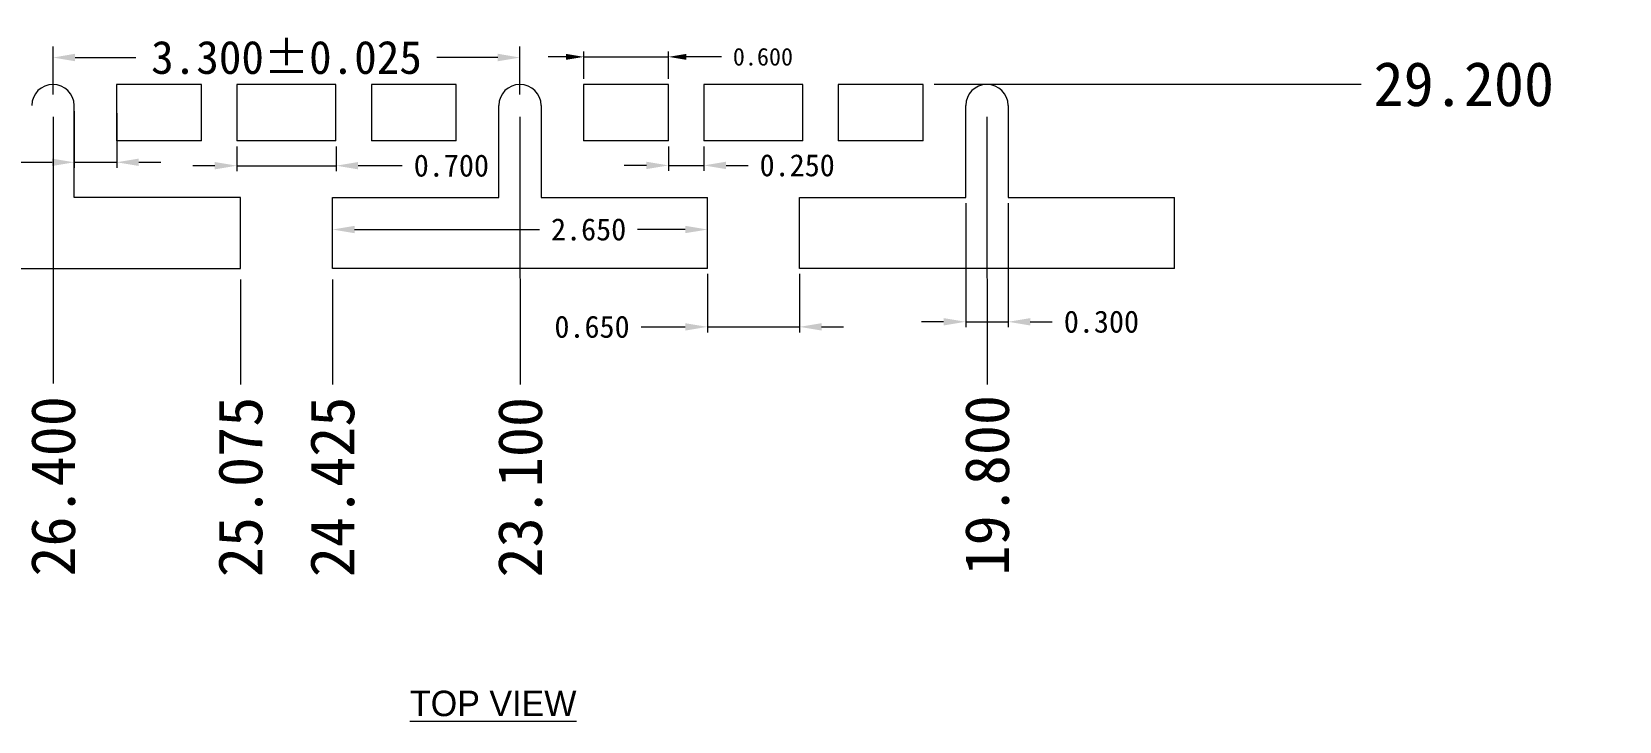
# Model space of a CAD drawing. Extents: x 1695.8 to 1728.7, y 273.4 to 317.1.
# Drawn here: x 1702.14 to 1713.36, y 283.37 to 288.24 of the extents above; entities that cross this region are included whole.
import ezdxf

# ---------------------------------------------------------------- set-up
doc = ezdxf.new("R2010")
doc.units = 0
doc.header["$MEASUREMENT"] = 0
doc.layers.add('标注', color=4, linetype='Continuous')
doc.styles.add('SIMPLEX', font='SIMPLEX')
doc.styles.add('宋体', font='')
doc.styles.get('宋体').set_extended_font_data('SimSun')
doc.dimstyles.get("Standard").update_dxf_attribs({"dimscale": 1.5625, "dimtxt": 0.16, "dimasz": 0.16, "dimexe": 0.05, "dimexo": 0.05, "dimgap": 0.05, "dimtad": 0, "dimtih": 1, "dimtoh": 1, "dimdec": 3, "dimzin": 1, "dimdsep": 46, "dimtxsty": 'SIMPLEX', "dimcen": 0.009, "dimclrd": 256, "dimclre": 256, "dimclrt": 256, "dimadec": 0, "dimazin": 1, "dimtp": 0.05, "dimtm": 0.03, "dimtfac": 1, "dimtdec": 3, "dimtofl": 0, "dimtmove": 0, "dimatfit": 0, "dimfxl": 1, "dimtolj": 1, "dimtzin": 0, "dimlwd": -1, "dimlwe": -1, "dimarcsym": 0})

# ---------------------------------------------------------------- blocks, each defined once
blk = doc.blocks.new('*D6')
at = {"layer": 'Defpoints', "color": 0, "transparency": 16777216}
for p in [(1214.551, -439.265), (1184.082, -469.764), (1186.653, -469.765)]:
    blk.add_point(p, dxfattribs=at)
at = {"layer": '标注', "lineweight": 0, "transparency": 16777216}
for p, q in [((1184.582, -469.764), (1184.082, -469.764)), ((1185.082, -469.765), (1184.582, -469.764)), ((1186.575, -469.765), (1185.082, -469.765))]:
    blk.add_line(p, q, dxfattribs=at)
at = {"layer": '标注', "lineweight": 0, "transparency": 16777216, "insert": (1183.358, -469.764), "char_height": 0.3125, "attachment_point": 5, "style": '宋体'}
blk.add_mtext('\\A1;30.500', dxfattribs=at)
blk = doc.blocks.new('*D7')
at = {"layer": 'Defpoints', "color": 0, "transparency": 16777216}
for p in [(1214.551, -439.265), (1186.653, -469.765), (1186.653, -470.587)]:
    blk.add_point(p, dxfattribs=at)
at = {"layer": '标注', "lineweight": 0, "transparency": 16777216}
blk.add_line((1186.653, -469.844), (1186.653, -470.587), dxfattribs=at)
at = {"layer": '标注', "lineweight": 0, "transparency": 16777216, "insert": (1186.653, -471.311), "char_height": 0.3125, "attachment_point": 5, "rotation": 90, "style": '宋体'}
blk.add_mtext('\\A1;27.898', dxfattribs=at)
blk = doc.blocks.new('*D8')
at = {"layer": 'Defpoints', "color": 0, "transparency": 16777216}
for p in [(1214.551, -439.265), (1188.151, -468.615), (1188.153, -470.58)]:
    blk.add_point(p, dxfattribs=at)
at = {"layer": '标注', "lineweight": 0, "transparency": 16777216}
for p, q in [((1188.151, -468.694), (1188.151, -469.58)), ((1188.151, -469.58), (1188.153, -470.08)), ((1188.153, -470.08), (1188.153, -470.58))]:
    blk.add_line(p, q, dxfattribs=at)
at = {"layer": '标注', "lineweight": 0, "transparency": 16777216, "insert": (1188.153, -471.306), "char_height": 0.3125, "attachment_point": 5, "rotation": 90, "style": '宋体'}
blk.add_mtext('\\A1;26.400', dxfattribs=at)
blk = doc.blocks.new('*D9')
at = {"layer": 'Defpoints', "color": 0, "transparency": 16777216}
for p in [(1214.551, -439.265), (1191.451, -468.615), (1191.453, -470.587)]:
    blk.add_point(p, dxfattribs=at)
at = {"layer": '标注', "lineweight": 0, "transparency": 16777216}
for p, q in [((1191.451, -468.694), (1191.451, -469.587)), ((1191.451, -469.587), (1191.453, -470.087)), ((1191.453, -470.087), (1191.453, -470.587))]:
    blk.add_line(p, q, dxfattribs=at)
at = {"layer": '标注', "lineweight": 0, "transparency": 16777216, "insert": (1191.453, -471.312), "char_height": 0.3125, "attachment_point": 5, "rotation": 90, "style": '宋体'}
blk.add_mtext('\\A1;23.100', dxfattribs=at)
blk = doc.blocks.new('*D10')
at = {"layer": 'Defpoints', "color": 0, "transparency": 16777216}
for p in [(1214.551, -439.265), (1194.751, -468.615), (1194.753, -470.587)]:
    blk.add_point(p, dxfattribs=at)
at = {"layer": '标注', "lineweight": 0, "transparency": 16777216}
for p, q in [((1194.751, -468.694), (1194.751, -469.587)), ((1194.751, -469.587), (1194.753, -470.087)), ((1194.753, -470.087), (1194.753, -470.587))]:
    blk.add_line(p, q, dxfattribs=at)
at = {"layer": '标注', "lineweight": 0, "transparency": 16777216, "insert": (1194.753, -471.298), "char_height": 0.3125, "attachment_point": 5, "rotation": 90, "style": '宋体'}
blk.add_mtext('\\A1;19.800', dxfattribs=at)
blk = doc.blocks.new('*D11')
at = {"layer": 'Defpoints', "color": 0, "transparency": 16777216}
for p in [(1214.551, -439.265), (1184.082, -469.265), (1186.653, -469.265)]:
    blk.add_point(p, dxfattribs=at)
at = {"layer": '标注', "lineweight": 0, "transparency": 16777216}
for p, q in [((1184.582, -469.265), (1184.082, -469.265)), ((1185.082, -469.265), (1184.582, -469.265)), ((1186.575, -469.265), (1185.082, -469.265))]:
    blk.add_line(p, q, dxfattribs=at)
at = {"layer": '标注', "lineweight": 0, "transparency": 16777216, "insert": (1183.358, -469.265), "char_height": 0.3125, "attachment_point": 5, "style": '宋体'}
blk.add_mtext('\\A1;30.000', dxfattribs=at)
blk = doc.blocks.new('*D12')
at = {"layer": 'Defpoints', "color": 0, "transparency": 16777216}
for p in [(1214.551, -439.265), (1184.082, -468.865), (1186.653, -468.865)]:
    blk.add_point(p, dxfattribs=at)
at = {"layer": '标注', "lineweight": 0, "transparency": 16777216}
for p, q in [((1184.582, -468.865), (1184.082, -468.865)), ((1185.082, -468.865), (1184.582, -468.865)), ((1186.575, -468.865), (1185.082, -468.865))]:
    blk.add_line(p, q, dxfattribs=at)
at = {"layer": '标注', "lineweight": 0, "transparency": 16777216, "insert": (1183.356, -468.865), "char_height": 0.3125, "attachment_point": 5, "style": '宋体'}
blk.add_mtext('\\A1;29.600', dxfattribs=at)
blk = doc.blocks.new('*D17')
at = {"layer": 'Defpoints', "color": 0, "transparency": 16777216}
for p in [(1214.551, -439.265), (1190.126, -469.765), (1190.126, -470.587)]:
    blk.add_point(p, dxfattribs=at)
at = {"layer": '标注', "lineweight": 0, "transparency": 16777216}
blk.add_line((1190.126, -469.844), (1190.126, -470.587), dxfattribs=at)
at = {"layer": '标注', "lineweight": 0, "transparency": 16777216, "insert": (1190.126, -471.31), "char_height": 0.3125, "attachment_point": 5, "rotation": 90, "style": '宋体'}
blk.add_mtext('\\A1;24.425', dxfattribs=at)
blk = doc.blocks.new('*D23')
at = {"layer": 'Defpoints', "color": 0, "transparency": 16777216}
for p in [(1214.551, -439.265), (1194.301, -468.465), (1197.396, -468.465)]:
    blk.add_point(p, dxfattribs=at)
at = {"layer": '标注', "lineweight": 0, "transparency": 16777216}
blk.add_line((1194.379, -468.465), (1197.396, -468.465), dxfattribs=at)
at = {"layer": '标注', "lineweight": 0, "transparency": 16777216, "insert": (1198.121, -468.465), "char_height": 0.3125, "attachment_point": 5, "style": '宋体'}
blk.add_mtext('\\A1;29.200', dxfattribs=at)
blk = doc.blocks.new('*D24')
at = {"layer": 'Defpoints', "color": 0, "transparency": 16777216}
for p in [(1191.451, -468.276), (1188.151, -468.615), (1191.451, -468.615)]:
    blk.add_point(p, dxfattribs=at)
at = {"layer": '标注', "lineweight": 0, "transparency": 16777216}
for p, q in [((1188.151, -468.537), (1188.151, -468.197)), ((1188.307, -468.276), (1188.737, -468.276)), ((1191.294, -468.276), (1190.864, -468.276)), ((1191.451, -468.537), (1191.451, -468.197))]:
    blk.add_line(p, q, dxfattribs=at)
at = {"layer": '标注', "transparency": 16777216}
for points in [[(1188.307, -468.249), (1188.307, -468.302), (1188.151, -468.276)], [(1191.294, -468.302), (1191.294, -468.249), (1191.451, -468.276)]]:
    blk.add_solid(points, dxfattribs=at)
at = {"layer": '标注', "lineweight": 0, "transparency": 16777216, "insert": (1189.801, -468.276), "char_height": 0.23438, "attachment_point": 5, "style": '宋体'}
blk.add_mtext('\\A1;3.300%%P0.025', dxfattribs=at)
blk = doc.blocks.new('*D26')
at = {"layer": 'Defpoints', "color": 0, "transparency": 16777216}
for p in [(1189.451, -468.865), (1190.151, -468.865), (1190.151, -469.04)]:
    blk.add_point(p, dxfattribs=at)
at = {"layer": '标注', "lineweight": 0, "transparency": 16777216}
for p, q in [((1189.451, -468.905), (1189.451, -469.079)), ((1190.151, -468.905), (1190.151, -469.079)), ((1189.294, -469.04), (1189.138, -469.04)), ((1189.451, -469.04), (1190.151, -469.04)), ((1190.463, -469.04), (1190.307, -469.04)), ((1190.619, -469.04), (1190.463, -469.04))]:
    blk.add_line(p, q, dxfattribs=at)
at = {"layer": '标注', "transparency": 16777216}
for points in [[(1189.294, -469.066), (1189.294, -469.014), (1189.451, -469.04)], [(1190.307, -469.014), (1190.307, -469.066), (1190.151, -469.04)]]:
    blk.add_solid(points, dxfattribs=at)
at = {"layer": '标注', "lineweight": 0, "transparency": 16777216, "insert": (1190.966, -469.04), "char_height": 0.1562, "attachment_point": 5, "style": '宋体'}
blk.add_mtext('\\A1;0.700', dxfattribs=at)
blk = doc.blocks.new('*D35')
at = {"layer": 'Defpoints', "color": 0, "transparency": 16777216}
for p in [(1214.551, -439.265), (1189.476, -469.765), (1189.476, -470.587)]:
    blk.add_point(p, dxfattribs=at)
at = {"layer": '标注', "lineweight": 0, "transparency": 16777216}
for p in [(1189.476, -469.844), (1189.476, -470.587), (1189.476, -470.587)]:
    blk.add_line(p, (1189.476, -470.587), dxfattribs=at)
at = {"layer": '标注', "lineweight": 0, "transparency": 16777216, "insert": (1189.476, -471.31), "char_height": 0.3125, "attachment_point": 5, "rotation": 90, "style": '宋体'}
blk.add_mtext('\\A1;25.075', dxfattribs=at)
blk = doc.blocks.new('*D36')
at = {"layer": 'Defpoints', "color": 0, "transparency": 16777216}
for p in [(1188.301, -468.615), (1188.601, -468.629), (1188.601, -469.016)]:
    blk.add_point(p, dxfattribs=at)
at = {"layer": '标注', "lineweight": 0, "transparency": 16777216}
for p, q in [((1188.301, -468.655), (1188.301, -469.055)), ((1188.601, -468.668), (1188.601, -469.055)), ((1187.832, -469.016), (1187.988, -469.016)), ((1187.988, -469.016), (1188.144, -469.016)), ((1188.301, -469.016), (1188.601, -469.016)), ((1188.757, -469.016), (1188.913, -469.016))]:
    blk.add_line(p, q, dxfattribs=at)
at = {"layer": '标注', "transparency": 16777216}
for points in [[(1188.144, -469.042), (1188.144, -468.99), (1188.301, -469.016)], [(1188.757, -468.99), (1188.757, -469.042), (1188.601, -469.016)]]:
    blk.add_solid(points, dxfattribs=at)
at = {"layer": '标注', "lineweight": 0, "transparency": 16777216, "insert": (1187.485, -469.016), "char_height": 0.1562, "attachment_point": 5, "style": '宋体'}
blk.add_mtext('\\A1;0.300', dxfattribs=at)
blk = doc.blocks.new('*D37')
at = {"layer": 'Defpoints', "color": 0, "transparency": 16777216}
for p in [(1192.501, -468.865), (1192.751, -468.865), (1192.751, -469.038)]:
    blk.add_point(p, dxfattribs=at)
at = {"layer": '标注', "lineweight": 0, "transparency": 16777216}
for p, q in [((1192.501, -468.905), (1192.501, -469.077)), ((1192.751, -468.905), (1192.751, -469.077)), ((1192.344, -469.038), (1192.188, -469.038)), ((1192.501, -469.038), (1192.751, -469.038)), ((1192.907, -469.038), (1193.063, -469.038))]:
    blk.add_line(p, q, dxfattribs=at)
at = {"layer": '标注', "transparency": 16777216}
for points in [[(1192.344, -469.064), (1192.344, -469.012), (1192.501, -469.038)], [(1192.907, -469.012), (1192.907, -469.064), (1192.751, -469.038)]]:
    blk.add_solid(points, dxfattribs=at)
at = {"layer": '标注', "lineweight": 0, "transparency": 16777216, "insert": (1193.41, -469.038), "char_height": 0.1562, "attachment_point": 5, "style": '宋体'}
blk.add_mtext('\\A1;0.250', dxfattribs=at)
blk = doc.blocks.new('*D38')
at = {"layer": 'Defpoints', "color": 0, "transparency": 16777216}
for p in [(1192.776, -469.491), (1190.126, -469.665), (1192.776, -469.665)]:
    blk.add_point(p, dxfattribs=at)
at = {"layer": '标注', "lineweight": 0, "transparency": 16777216}
for p, q in [((1190.126, -469.626), (1190.126, -469.452)), ((1190.282, -469.491), (1191.59, -469.491)), ((1192.619, -469.491), (1192.282, -469.491)), ((1192.776, -469.626), (1192.776, -469.452))]:
    blk.add_line(p, q, dxfattribs=at)
at = {"layer": '标注', "transparency": 16777216}
for points in [[(1190.282, -469.465), (1190.282, -469.517), (1190.126, -469.491)], [(1192.619, -469.517), (1192.619, -469.465), (1192.776, -469.491)]]:
    blk.add_solid(points, dxfattribs=at)
at = {"layer": '标注', "lineweight": 0, "transparency": 16777216, "insert": (1191.936, -469.491), "char_height": 0.1562, "attachment_point": 5, "style": '宋体'}
blk.add_mtext('\\A1;2.650', dxfattribs=at)
blk = doc.blocks.new('*D39')
at = {"layer": 'Defpoints', "color": 0, "transparency": 16777216}
for p in [(1192.776, -469.765), (1193.426, -469.765), (1193.426, -470.179)]:
    blk.add_point(p, dxfattribs=at)
at = {"layer": '标注', "lineweight": 0, "transparency": 16777216}
for p, q in [((1192.776, -469.805), (1192.776, -470.218)), ((1193.426, -469.805), (1193.426, -470.218)), ((1192.307, -470.179), (1192.463, -470.179)), ((1192.463, -470.179), (1192.619, -470.179)), ((1192.776, -470.179), (1193.426, -470.179)), ((1193.582, -470.179), (1193.738, -470.179))]:
    blk.add_line(p, q, dxfattribs=at)
at = {"layer": '标注', "transparency": 16777216}
for points in [[(1192.619, -470.205), (1192.619, -470.153), (1192.776, -470.179)], [(1193.582, -470.153), (1193.582, -470.205), (1193.426, -470.179)]]:
    blk.add_solid(points, dxfattribs=at)
at = {"layer": '标注', "lineweight": 0, "transparency": 16777216, "insert": (1191.96, -470.179), "char_height": 0.1562, "attachment_point": 5, "style": '宋体'}
blk.add_mtext('\\A1;0.650', dxfattribs=at)
blk = doc.blocks.new('*D40')
at = {"layer": 'Defpoints', "color": 0, "transparency": 16777216}
for p in [(1194.601, -469.265), (1194.901, -469.265), (1194.901, -470.143)]:
    blk.add_point(p, dxfattribs=at)
at = {"layer": '标注', "lineweight": 0, "transparency": 16777216}
for p, q in [((1194.601, -469.305), (1194.601, -470.182)), ((1194.901, -469.305), (1194.901, -470.182)), ((1194.444, -470.143), (1194.288, -470.143)), ((1194.601, -470.143), (1194.901, -470.143)), ((1195.057, -470.143), (1195.213, -470.143))]:
    blk.add_line(p, q, dxfattribs=at)
at = {"layer": '标注', "transparency": 16777216}
for points in [[(1194.444, -470.169), (1194.444, -470.117), (1194.601, -470.143)], [(1195.057, -470.117), (1195.057, -470.169), (1194.901, -470.143)]]:
    blk.add_solid(points, dxfattribs=at)
at = {"layer": '标注', "lineweight": 0, "transparency": 16777216, "insert": (1195.56, -470.143), "char_height": 0.1562, "attachment_point": 5, "style": '宋体'}
blk.add_mtext('\\A1;0.300', dxfattribs=at)
blk = doc.blocks.new('*D41')
at = {"layer": 'Defpoints', "color": 0, "transparency": 16777216}
for p in [(1192.501, -468.271), (1191.901, -468.465), (1192.501, -468.465)]:
    blk.add_point(p, dxfattribs=at)
at = {"layer": '标注', "lineweight": 0, "transparency": 16777216}
for p, q in [((1191.776, -468.271), (1191.651, -468.271)), ((1191.901, -468.426), (1191.901, -468.232)), ((1191.901, -468.271), (1192.501, -468.271)), ((1192.501, -468.426), (1192.501, -468.232)), ((1192.751, -468.271), (1192.626, -468.271)), ((1192.876, -468.271), (1192.751, -468.271))]:
    blk.add_line(p, q, dxfattribs=at)
at = {"layer": '标注', "transparency": 16777216}
for points in [[(1191.776, -468.292), (1191.776, -468.25), (1191.901, -468.271)], [(1192.626, -468.25), (1192.626, -468.292), (1192.501, -468.271)]]:
    blk.add_solid(points, dxfattribs=at)
at = {"layer": '标注', "lineweight": 0, "transparency": 16777216, "insert": (1193.168, -468.271), "char_height": 0.125, "attachment_point": 5, "style": '宋体'}
blk.add_mtext('\\A1;0.600', dxfattribs=at)

msp = doc.modelspace()

# ---------------------------------------------------------------- linework, layer by layer
at = {"lineweight": 0}
for p, q in [((1702.4369, 287.0657, 0.002), (1702.4369, 287.7157, 0.002)), ((1705.4369, 287.0657, 0.002), (1705.4369, 287.7157, 0.002)), ((1705.7369, 287.7157, 0.002), (1705.7369, 287.0657, 0.002)), ((1708.7369, 287.0657, 0.002), (1708.7369, 287.7157, 0.002)), ((1709.0369, 287.7157, 0.002), (1709.0369, 287.0657, 0.002)), ((1703.3369, 287.4657, 0.002), (1702.7369, 287.4657, 0.002)), ((1704.2869, 287.4657, 0.002), (1703.5869, 287.4657, 0.002)), ((1705.1369, 287.4657, 0.002), (1704.5369, 287.4657, 0.002)), ((1706.6369, 287.4657, 0.002), (1706.0369, 287.4657, 0.002)), ((1707.5869, 287.4657, 0.002), (1706.8869, 287.4657, 0.002)), ((1708.4369, 287.4657, 0.002), (1707.8369, 287.4657, 0.002)), ((1703.6119, 287.0657, 0.002), (1702.4369, 287.0657, 0.002)), ((1703.6119, 286.5657, 0.002), (1703.6119, 287.0657, 0.002)), ((1704.2619, 286.5657, 0.002), (1704.2619, 287.0657, 0.002)), ((1704.2619, 287.0657, 0.002), (1705.4369, 287.0657, 0.002)), ((1705.7369, 287.0657, 0.002), (1706.9119, 287.0657, 0.002)), ((1706.9119, 286.5657, 0.002), (1706.9119, 287.0657, 0.002)), ((1707.5619, 286.5657, 0.002), (1707.5619, 287.0657, 0.002)), ((1707.5619, 287.0657, 0.002), (1708.7369, 287.0657, 0.002)), ((1709.0369, 287.0657, 0.002), (1710.2119, 287.0657, 0.002)), ((1710.2119, 286.5657, 0.002), (1710.2119, 287.0657, 0.002)), ((1700.7892, 286.5657, 0.002), (1703.6119, 286.5657, 0.002)), ((1706.9119, 286.5657, 0.002), (1704.2619, 286.5657, 0.002)), ((1710.2119, 286.5657, 0.002), (1707.5619, 286.5657, 0.002))]:
    msp.add_line(p, q, dxfattribs=at)
at = {"lineweight": 0, "elevation": 0.002}
for points in [[(1703.3369, 287.4657), (1703.3369, 287.8657), (1702.7369, 287.8657), (1702.7369, 287.4657)], [(1704.2869, 287.4657), (1704.2869, 287.8657), (1703.5869, 287.8657), (1703.5869, 287.4657)], [(1705.1369, 287.4657), (1705.1369, 287.8657), (1704.5369, 287.8657), (1704.5369, 287.4657)], [(1706.6369, 287.4657), (1706.6369, 287.8657), (1706.0369, 287.8657), (1706.0369, 287.4657)], [(1707.5869, 287.4657), (1707.5869, 287.8657), (1706.8869, 287.8657), (1706.8869, 287.4657)], [(1708.4369, 287.4657), (1708.4369, 287.8657), (1707.8369, 287.8657), (1707.8369, 287.4657)]]:
    msp.add_lwpolyline(points, dxfattribs=at)
at = {"lineweight": 0}
for centre, start in [((1702.2869, 287.7157, 0.002), 360), ((1705.5869, 287.7157, 0.002), 0), ((1708.8869, 287.7157, 0.002), 0)]:
    msp.add_arc(centre, 0.15, start, 180, dxfattribs=at)

# ---------------------------------------------------------------- texts
at = {"layer": '标注', "lineweight": 0, "insert": (1705.3977, 283.4901), "char_height": 0.18, "attachment_point": 5}
msp.add_mtext('{\\LTOP VIEW}', dxfattribs=at)

# ---------------------------------------------------------------- dimensions: what is measured, and where the dimension line sits
at = {"layer": '标注', "lineweight": 0}
for feature_location, offset, dtype, override, picture, middle, set_off in [((1700.7892, 287.4657, 0.002), (-2.5711, 0.0002), 0, {"dimtxt": 0.2, "dimtxsty": '宋体', "dimlwe": 0}, '*D12', (1697.4923, 287.4659, 0.002), (514.1363, 756.3311, 0.002)), ((1700.7892, 286.5657, 0.002), (-2.5711, 0.0017), 0, {"dimtxt": 0.2, "dimtxsty": '宋体', "dimlwe": 0}, '*D6', (1697.494, 286.5674, 0.002), (514.1363, 756.3311, 0.002)), ((1700.7892, 287.0657, 0.002), (-2.5711, 0.0002), 0, {"dimtxt": 0.2, "dimtxsty": '宋体', "dimlwe": 0}, '*D11', (1697.494, 287.0659, 0.002), (514.1363, 756.3311, 0.002)), ((1700.7892, 286.5657, 0.002), (0, -0.8212), 1, {"dimtxt": 0.2, "dimtxsty": '宋体', "dimlwe": 0}, '*D7', (1700.7892, 285.0205, 0.002), (514.1363, 756.3311, 0.002)), ((1702.2869, 287.7157, 0.002), (0.0023, -1.9647), 1, {"dimtxt": 0.2, "dimtxsty": '宋体', "dimlwe": 0}, '*D8', (1702.2892, 285.0252, 0.002), (514.1363, 756.3311, 0.002)), ((1703.6119, 286.5657, 0.002), (0.0006, -0.8212), 1, {"dimtxt": 0.2, "dimasz": 0, "dimtxsty": '宋体', "dimlwe": 0}, '*D35', (1703.6124, 285.0213), (514.1363, 756.3311)), ((1704.2619, 286.5657, 0.002), (0, -0.8212), 1, {"dimtxt": 0.2, "dimtxsty": '宋体', "dimlwe": 0}, '*D17', (1704.2619, 285.0213, 0.002), (514.1363, 756.3311, 0.002)), ((1705.5869, 287.7157, 0.002), (0.0023, -1.9712), 1, {"dimtxt": 0.2, "dimtxsty": '宋体', "dimlwe": 0}, '*D9', (1705.5892, 285.0187, 0.002), (514.1363, 756.3311, 0.002)), ((1708.4369, 287.8657, 0.002), (3.0951, 0), 0, {"dimtxt": 0.2, "dimtxsty": '宋体', "dimlwe": 0}, '*D23', (1712.2578, 287.8657, 0.002), (514.1363, 756.3311, 0.002)), ((1708.8869, 287.7157, 0.002), (0.0023, -1.9712), 1, {"dimtxt": 0.2, "dimtxsty": '宋体', "dimlwe": 0}, '*D10', (1708.8892, 285.0327, 0.002), (514.1363, 756.3311, 0.002))]:
    dim = msp.add_ordinate_dim(feature_location=feature_location, offset=offset, dtype=dtype, origin=(1728.6869, 317.0657, 0.002), dimstyle='Standard', override=override, dxfattribs=at)
    dim.commit()
    dim.dimension.update_dxf_attribs({"geometry": picture, "text_midpoint": middle, "insert": set_off})
dim = msp.add_linear_dim(base=(1705.5869, 288.0556, 0.002), p1=(1702.2869, 287.7157, 0.002), p2=(1705.5869, 287.7157, 0.002), text='3.300%%P0.025', dimstyle='Standard', override={"dimtxt": 0.15, "dimasz": 0.1, "dimtxsty": '宋体', "dimlwd": 0, "dimlwe": 0}, dxfattribs=at)
dim.commit()
dim.dimension.update_dxf_attribs({"geometry": '*D24', "text_midpoint": (1703.9369, 288.0556, 0.002), "insert": (514.1363, 756.3311, 0.002)})
for base, p1, p2, override, picture, middle in [((1706.6369, 288.0605), (1706.0369, 287.8657, 0.002), (1706.6369, 287.8657, 0.002), {"dimtxt": 0.08, "dimasz": 0.08, "dimexe": 0.025, "dimexo": 0.025, "dimtxsty": '宋体', "dimtofl": 1, "dimlwd": 0, "dimlwe": 0}, '*D41', (1707.3048, 288.0605)), ((1702.7369, 287.3149), (1702.4369, 287.7157, 0.002), (1702.7369, 287.7024, 0.002), {"dimtxt": 0.1, "dimasz": 0.1, "dimexe": 0.025, "dimexo": 0.025, "dimtxsty": '宋体', "dimtofl": 1, "dimlwd": 0, "dimlwe": 0}, '*D36', (1701.6216, 287.3149)), ((1704.2869, 287.2913), (1703.5869, 287.4657, 0.002), (1704.2869, 287.4657, 0.002), {"dimtxt": 0.1, "dimasz": 0.1, "dimexe": 0.025, "dimexo": 0.025, "dimtxsty": '宋体', "dimtofl": 1, "dimlwd": 0, "dimlwe": 0}, '*D26', (1705.1022, 287.2913)), ((1706.9119, 286.8398), (1704.2619, 286.6657, 0.002), (1706.9119, 286.6657, 0.002), {"dimtxt": 0.1, "dimasz": 0.1, "dimexe": 0.025, "dimexo": 0.025, "dimtxsty": '宋体', "dimtofl": 1, "dimlwd": 0, "dimlwe": 0}, '*D38', (1706.0724, 286.8398)), ((1707.5619, 286.1518), (1706.9119, 286.5657, 0.002), (1707.5619, 286.5657, 0.002), {"dimtxt": 0.1, "dimasz": 0.1, "dimexe": 0.025, "dimexo": 0.025, "dimtxsty": '宋体', "dimtofl": 1, "dimlwd": 0, "dimlwe": 0}, '*D39', (1706.0966, 286.1518))]:
    dim = msp.add_linear_dim(base=base, p1=p1, p2=p2, dimstyle='Standard', override=override, dxfattribs=at)
    dim.commit()
    dim.dimension.update_dxf_attribs({"geometry": picture, "text_midpoint": middle, "dimtype": 128, "insert": (514.1363, 756.3311)})
for base, p1, p2, picture, middle in [((1706.8869, 287.2933), (1706.6369, 287.4657, 0.002), (1706.8869, 287.4657, 0.002), '*D37', (1707.5459, 287.2933)), ((1709.0369, 286.1882), (1708.7369, 287.0657, 0.002), (1709.0369, 287.0657, 0.002), '*D40', (1709.6959, 286.1882))]:
    dim = msp.add_linear_dim(base=base, p1=p1, p2=p2, dimstyle='Standard', override={"dimtxt": 0.1, "dimasz": 0.1, "dimexe": 0.025, "dimexo": 0.025, "dimtxsty": '宋体', "dimtofl": 1, "dimlwd": 0, "dimlwe": 0}, dxfattribs=at)
    dim.commit()
    dim.dimension.update_dxf_attribs({"geometry": picture, "text_midpoint": middle, "insert": (514.1363, 756.3311)})

doc.saveas('drawing.dxf')
